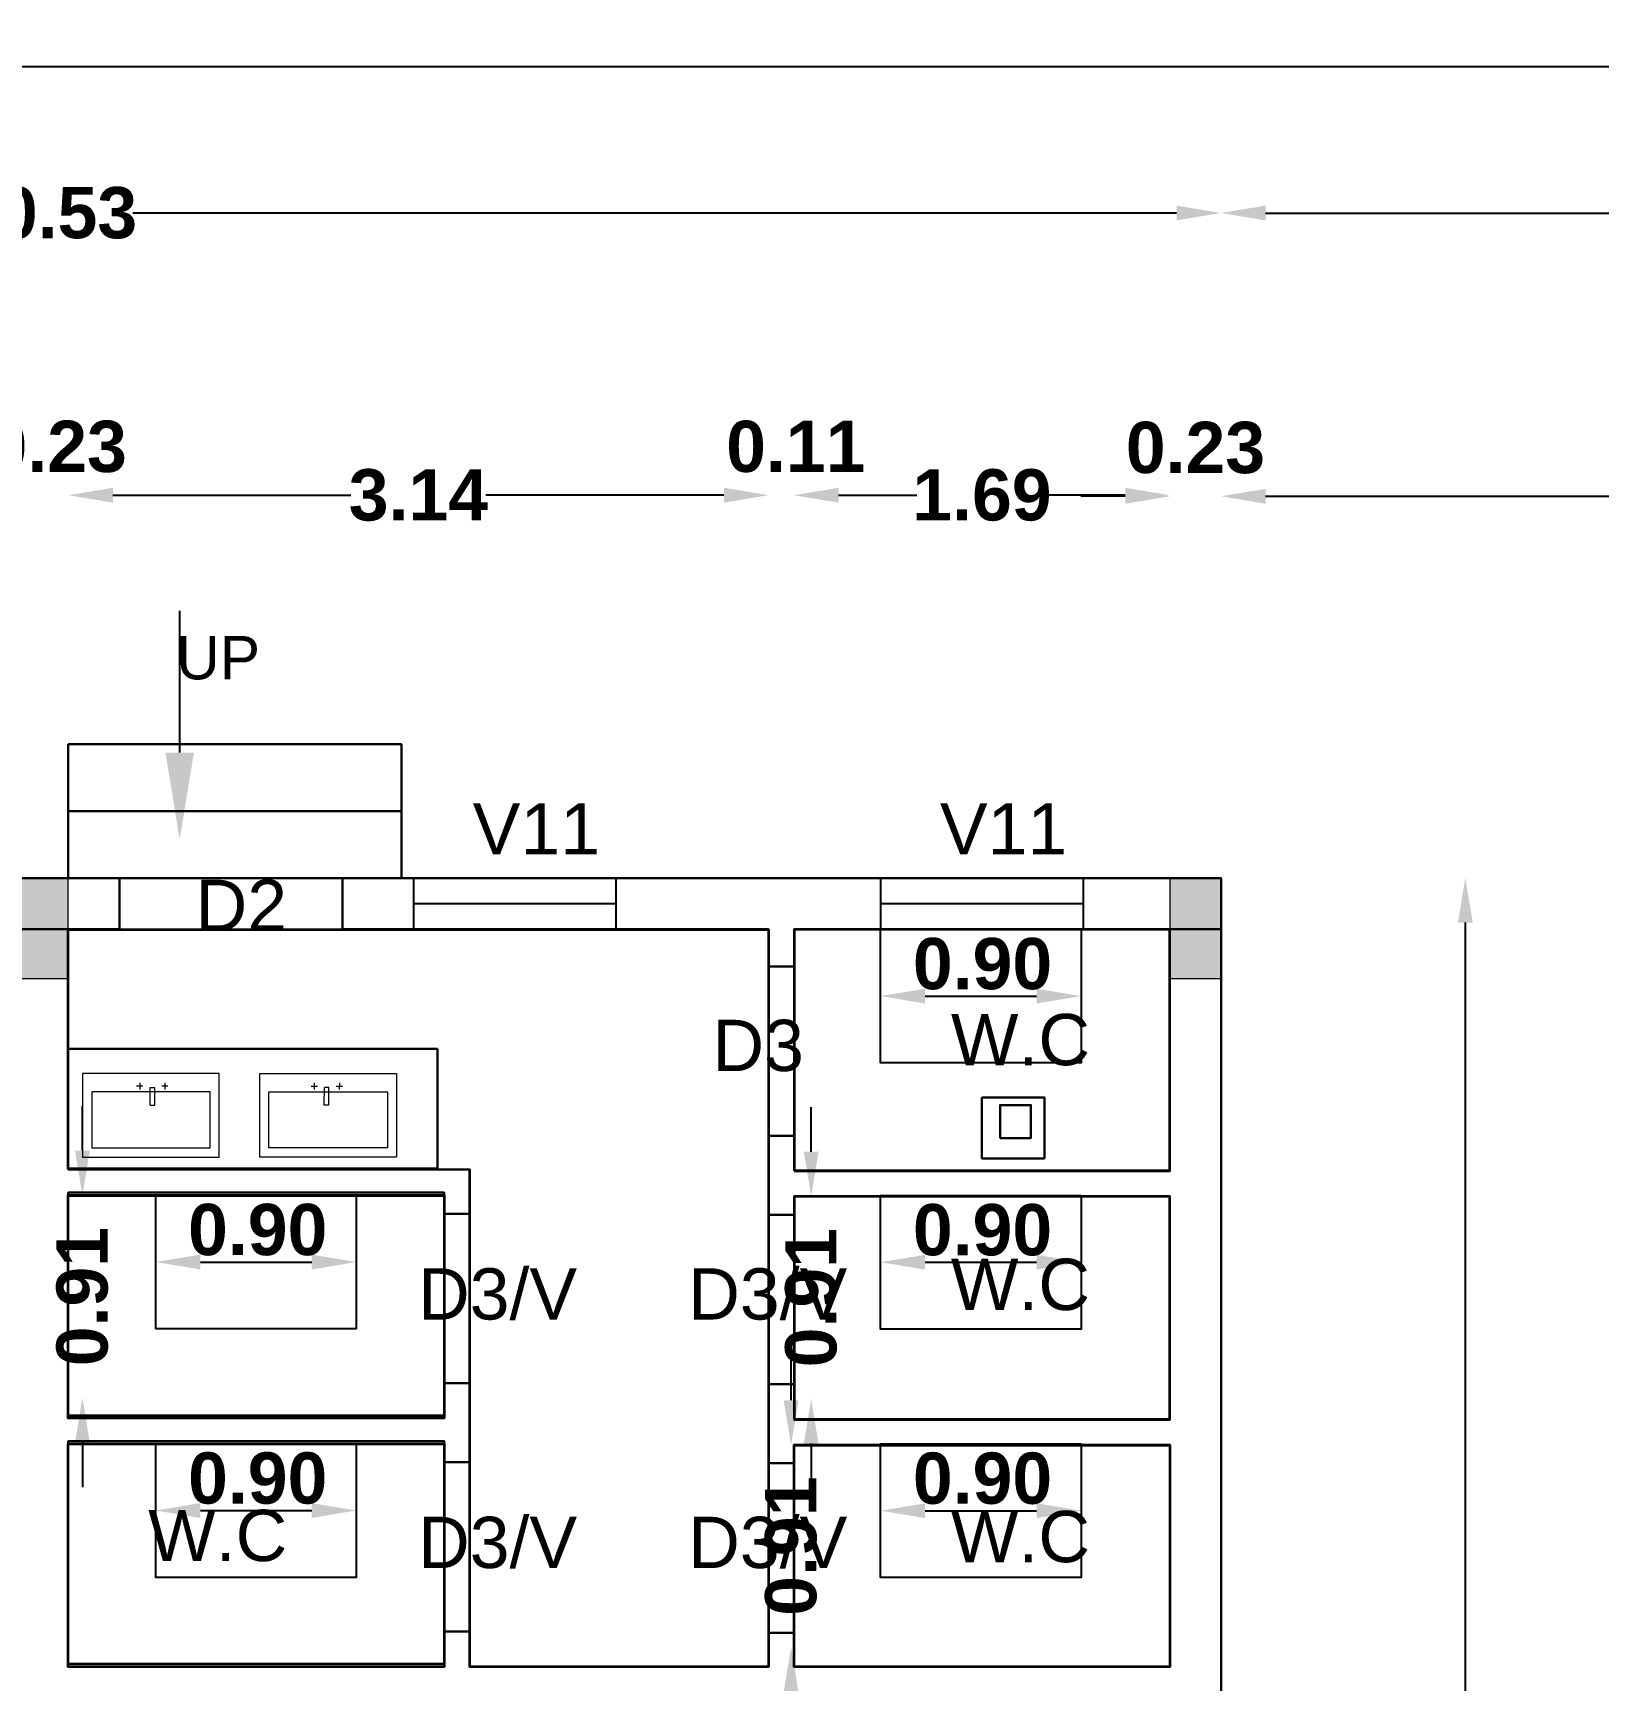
# Model space of a CAD drawing. Header units: metres. Extents: x 515 to 706, y -4 to 163.
# Drawn here: x 531.07 to 538.1, y 114.48 to 121.88 of the extents above; entities that cross this region are included whole.
import ezdxf
from ezdxf import colors
from ezdxf.entities.mleader import LeaderData, LeaderLine
from ezdxf.math import Vec2, Vec3

# ---------------------------------------------------------------- set-up
doc = ezdxf.new("R2010")
doc.units = ezdxf.units.M
doc.header["$MEASUREMENT"] = 0
for name, color, linetype, lineweight in [('BLK_1_FLR_0_BLT_UP_AREA', 140, 'Continuous', 30), ('BLK_1_FLR_0_CARPET_AREA', 14, 'Continuous', 30), ('BLK_1_FLR_0_WASH', 4, 'Continuous', 30), ('BLK_1_FLR_0_WATER_CLOSET', 4, 'Continuous', 30), ('BLK_3_FLR_0_WATER_CLOSET', 3, 'Continuous', 30), ('BLK_4_FLR_0_WATER_CLOSET', 4, 'Continuous', 30), ('furniture', 253, 'Continuous', 15)]:
    doc.layers.add(name, color=color, linetype=linetype, lineweight=lineweight)
doc.layers.add('TOILET_VENTILATION', color=6, linetype='Continuous')
doc.styles.add('PDF Swiss721BT-RomanCondensed', font='arial.ttf')
doc.styles.add('working', font='arialbd.ttf', dxfattribs={"height": 0.23})
doc.dimstyles.new('new model', dxfattribs={"dimtxt": 0.23, "dimasz": 0.2, "dimexe": 0.1, "dimexo": 0.1, "dimgap": 0, "dimtad": 0, "dimzin": 1, "dimdsep": 46, "dimtxsty": 'working', "dimcen": 0.09, "dimse1": 1, "dimse2": 1, "dimclrd": 256, "dimclrt": 256, "dimadec": 1, "dimazin": 0, "dimtfac": 1, "dimtofl": 0, "dimtmove": 0, "dimatfit": 3, "dimfxl": 0, "dimtolj": 1, "dimtzin": 0, "dimlwd": -1, "dimlwe": -1, "dimarcsym": 0})

# ---------------------------------------------------------------- blocks, each defined once
blk = doc.blocks.new('*D96')
at = {"layer": 'Defpoints', "color": 0, "lineweight": 40}
for p in [(534.5634, 116.6557), (534.742, 116.6557), (534.742, 115.7457)]:
    blk.add_point(p, dxfattribs=at)
at = {"layer": 'TOILET_VENTILATION'}
for p, q in [((534.5634, 116.8557), (534.5634, 117.0557)), ((534.5634, 115.5457), (534.5634, 115.3457))]:
    blk.add_line(p, q, dxfattribs=at)
at = {"layer": 'TOILET_VENTILATION', "lineweight": 40}
for points in [[(534.5301, 116.8557), (534.5967, 116.8557), (534.5634, 116.6557)], [(534.5301, 115.5457), (534.5967, 115.5457), (534.5634, 115.7457)]]:
    blk.add_solid(points, dxfattribs=at)
at = {"layer": 'TOILET_VENTILATION', "insert": (534.5634, 116.2007), "char_height": 0.23, "attachment_point": 5, "rotation": 90, "style": 'working'}
blk.add_mtext('\\A1;0.91', dxfattribs=at)
blk = doc.blocks.new('*D97')
at = {"layer": 'Defpoints', "color": 0, "lineweight": 40}
for p in [(531.2922, 116.6606), (531.4707, 116.6606), (531.4707, 115.7506)]:
    blk.add_point(p, dxfattribs=at)
at = {"layer": 'TOILET_VENTILATION'}
for p, q in [((531.2922, 116.8606), (531.2922, 117.0606)), ((531.2922, 115.5506), (531.2922, 115.3506))]:
    blk.add_line(p, q, dxfattribs=at)
at = {"layer": 'TOILET_VENTILATION', "lineweight": 40}
for points in [[(531.2589, 116.8606), (531.3255, 116.8606), (531.2922, 116.6606)], [(531.2589, 115.5506), (531.3255, 115.5506), (531.2922, 115.7506)]]:
    blk.add_solid(points, dxfattribs=at)
at = {"layer": 'TOILET_VENTILATION', "insert": (531.2922, 116.2056), "char_height": 0.23, "attachment_point": 5, "rotation": 90, "style": 'working'}
blk.add_mtext('\\A1;0.91', dxfattribs=at)
blk = doc.blocks.new('*D98')
at = {"layer": 'Defpoints', "color": 0, "lineweight": 40}
for p in [(534.4731, 115.5407), (534.6517, 115.5407), (534.6517, 114.6307)]:
    blk.add_point(p, dxfattribs=at)
at = {"layer": 'TOILET_VENTILATION'}
for p, q in [((534.4731, 115.7407), (534.4731, 115.9407)), ((534.4731, 114.4307), (534.4731, 114.2307))]:
    blk.add_line(p, q, dxfattribs=at)
at = {"layer": 'TOILET_VENTILATION', "lineweight": 40}
for points in [[(534.4398, 115.7407), (534.5065, 115.7407), (534.4731, 115.5407)], [(534.4398, 114.4307), (534.5065, 114.4307), (534.4731, 114.6307)]]:
    blk.add_solid(points, dxfattribs=at)
at = {"layer": 'TOILET_VENTILATION', "insert": (534.4731, 115.0857), "char_height": 0.23, "attachment_point": 5, "rotation": 90, "style": 'working'}
blk.add_mtext('\\A1;0.91', dxfattribs=at)
blk = doc.blocks.new('*D110')
at = {"layer": 'Defpoints', "color": 0, "lineweight": 40}
for p in [(534.875, 117.8538), (535.775, 117.8538), (535.775, 117.5538)]:
    blk.add_point(p, dxfattribs=at)
at = {"layer": 'TOILET_VENTILATION'}
blk.add_line((535.075, 117.5538), (535.575, 117.5538), dxfattribs=at)
at = {"layer": 'TOILET_VENTILATION', "lineweight": 40}
for points in [[(535.075, 117.5871), (535.075, 117.5205), (534.875, 117.5538)], [(535.575, 117.5871), (535.575, 117.5205), (535.775, 117.5538)]]:
    blk.add_solid(points, dxfattribs=at)
at = {"layer": 'TOILET_VENTILATION', "insert": (535.3325, 117.6981), "char_height": 0.23, "attachment_point": 5, "style": 'working'}
blk.add_mtext('\\A1;0.90', dxfattribs=at)
blk = doc.blocks.new('*D484')
for p, q in [((535.9733, 119.7966), (535.7733, 119.7966)), ((536.6033, 119.7966), (536.8033, 119.7966))]:
    blk.add_line(p, q)
at = {"lineweight": 40}
for points in [[(535.9733, 119.8299), (535.9733, 119.7632), (536.1733, 119.7966)], [(536.6033, 119.8299), (536.6033, 119.7632), (536.4033, 119.7966)]]:
    blk.add_solid(points, dxfattribs=at)
at = {"layer": 'Defpoints', "color": 0, "lineweight": 40}
for p in [(536.4033, 119.7966), (536.4033, 118.0824), (536.1733, 117.8524)]:
    blk.add_point(p, dxfattribs=at)
at = {"lineweight": 30, "insert": (536.2883, 120.014), "char_height": 0.23, "attachment_point": 5, "style": 'working'}
blk.add_mtext('\\A1;0.23', dxfattribs=at)
blk = doc.blocks.new('*D485')
for p, q in [((536.6033, 119.7966), (543.0922, 119.7966)), ((550.3499, 119.7966), (543.8611, 119.7966))]:
    blk.add_line(p, q)
at = {"lineweight": 40}
for points in [[(536.6033, 119.8299), (536.6033, 119.7632), (536.4033, 119.7966)], [(550.3499, 119.8299), (550.3499, 119.7632), (550.5499, 119.7966)]]:
    blk.add_solid(points, dxfattribs=at)
at = {"layer": 'Defpoints', "color": 0, "lineweight": 40}
for p in [(550.5499, 119.7966), (536.4033, 118.0824), (550.5499, 109.0407)]:
    blk.add_point(p, dxfattribs=at)
at = {"lineweight": 30, "insert": (543.4766, 119.7966), "char_height": 0.23, "attachment_point": 5, "style": 'working'}
blk.add_mtext('\\A1;14.15', dxfattribs=at)
blk = doc.blocks.new('*D488')
for p, q in [((526.0687, 121.0677), (530.7536, 121.0677)), ((536.2033, 121.0677), (531.5184, 121.0677))]:
    blk.add_line(p, q)
at = {"lineweight": 40}
for points in [[(526.0687, 121.101), (526.0687, 121.0344), (525.8687, 121.0677)], [(536.2033, 121.101), (536.2033, 121.0344), (536.4033, 121.0677)]]:
    blk.add_solid(points, dxfattribs=at)
at = {"layer": 'Defpoints', "color": 0, "lineweight": 40}
for p in [(525.8687, 121.0677), (525.8687, 119.1057), (536.4033, 119.1044)]:
    blk.add_point(p, dxfattribs=at)
at = {"lineweight": 30, "insert": (531.136, 121.0677), "char_height": 0.23, "attachment_point": 5, "style": 'working'}
blk.add_mtext('\\A1;10.53', dxfattribs=at)
blk = doc.blocks.new('sfdfds')
at = {"lineweight": 15}
h = blk.add_hatch(color=1, dxfattribs=at)
h.dxf.hatch_style = 1
h.paths.add_polyline_path([(788.142, -179.8212), (788.5923, -179.8212), (788.5923, -179.5912), (788.142, -179.5912)])
at = {"color": 1, "lineweight": 15}
blk.add_lwpolyline([(788.142, -179.8212), (788.5923, -179.8212), (788.5923, -179.5912), (788.142, -179.5912)], close=True, dxfattribs=at)
blk = doc.blocks.new('*D513')
for p, q in [((536.6033, 121.0677), (543.0876, 121.0677)), ((550.3432, 121.0677), (543.8589, 121.0677))]:
    blk.add_line(p, q)
at = {"lineweight": 40}
for points in [[(536.6033, 121.101), (536.6033, 121.0344), (536.4033, 121.0677)], [(550.3432, 121.101), (550.3432, 121.0344), (550.5432, 121.0677)]]:
    blk.add_solid(points, dxfattribs=at)
at = {"layer": 'Defpoints', "color": 0, "lineweight": 40}
for p in [(550.5432, 121.0677), (536.4033, 109.0409), (550.5432, 109.0409)]:
    blk.add_point(p, dxfattribs=at)
at = {"lineweight": 30, "insert": (543.4732, 121.0677), "char_height": 0.23, "attachment_point": 5, "style": 'working'}
blk.add_mtext('\\A1;14.14', dxfattribs=at)
blk = doc.blocks.new('zw$B53F')
at = {"layer": 'furniture', "ltscale": 0.5}
for p, q in [((25.7, 17.98), (0, 15.69)), ((0, 15.69), (1.4, 0)), ((27.09, 2.29), (25.7, 17.98)), ((24.29, 14.4), (2.02, 12.42)), ((11.55, 14.34), (10.37, 14.23)), ((10.9, 14.92), (11.02, 13.65)), ((12.95, 14.23), (13.8, 14.3)), ((13.24, 10.9), (12.95, 14.23)), ((14.1, 10.98), (13.8, 14.3)), ((16.26, 14.76), (15.09, 14.65)), ((15.62, 15.34), (15.73, 14.06)), ((25.23, 3.84), (24.29, 14.4)), ((2.02, 12.42), (2.95, 1.86)), ((13.24, 10.9), (14.1, 10.98)), ((2.95, 1.86), (25.23, 3.84)), ((1.4, 0), (27.09, 2.29))]:
    blk.add_line(p, q, dxfattribs=at)
blk = doc.blocks.new('*D535')
for p, q in [((530.7989, 119.8014), (530.5989, 119.8014)), ((531.4289, 119.8014), (531.6289, 119.8014))]:
    blk.add_line(p, q)
at = {"lineweight": 40}
for points in [[(530.7989, 119.8348), (530.7989, 119.7681), (530.9989, 119.8014)], [(531.4289, 119.8348), (531.4289, 119.7681), (531.2289, 119.8014)]]:
    blk.add_solid(points, dxfattribs=at)
at = {"layer": 'Defpoints', "color": 0, "lineweight": 40}
for p in [(531.2289, 119.8014), (530.9989, 118.6554), (531.2289, 118.6554)]:
    blk.add_point(p, dxfattribs=at)
at = {"lineweight": 30, "insert": (531.1791, 120.0189), "char_height": 0.23, "attachment_point": 5, "style": 'working'}
blk.add_mtext('\\A1;0.23', dxfattribs=at)
blk = doc.blocks.new('*D536')
for p, q in [((531.4289, 119.8014), (532.4973, 119.8014)), ((534.1716, 119.8014), (533.1032, 119.8014))]:
    blk.add_line(p, q)
at = {"lineweight": 40}
for points in [[(531.4289, 119.8348), (531.4289, 119.7681), (531.2289, 119.8014)], [(534.1716, 119.8348), (534.1716, 119.7681), (534.3716, 119.8014)]]:
    blk.add_solid(points, dxfattribs=at)
at = {"layer": 'Defpoints', "color": 0, "lineweight": 40}
for p in [(534.3716, 119.8014), (534.3716, 118.8758), (531.2289, 118.6554)]:
    blk.add_point(p, dxfattribs=at)
at = {"lineweight": 30, "insert": (532.8003, 119.8014), "char_height": 0.23, "attachment_point": 5, "style": 'working'}
blk.add_mtext('\\A1;3.14', dxfattribs=at)
blk = doc.blocks.new('*D537')
for p, q in [((534.1716, 119.8014), (533.9716, 119.8014)), ((534.6866, 119.8014), (534.8866, 119.8014))]:
    blk.add_line(p, q)
at = {"lineweight": 40}
for points in [[(534.1716, 119.8348), (534.1716, 119.7681), (534.3716, 119.8014)], [(534.6866, 119.8348), (534.6866, 119.7681), (534.4866, 119.8014)]]:
    blk.add_solid(points, dxfattribs=at)
at = {"layer": 'Defpoints', "color": 0, "lineweight": 40}
for p in [(534.4866, 119.8014), (534.3716, 118.8758), (534.4866, 118.8758)]:
    blk.add_point(p, dxfattribs=at)
at = {"lineweight": 30, "insert": (534.4944, 120.0189), "char_height": 0.23, "attachment_point": 5, "style": 'working'}
blk.add_mtext('\\A1;0.11', dxfattribs=at)
blk = doc.blocks.new('*D538')
for p, q in [((534.6866, 119.8014), (535.0374, 119.8014)), ((535.9732, 119.8014), (535.6224, 119.8014))]:
    blk.add_line(p, q)
at = {"lineweight": 40}
for points in [[(534.6866, 119.8348), (534.6866, 119.7681), (534.4866, 119.8014)], [(535.9732, 119.8348), (535.9732, 119.7681), (536.1732, 119.8014)]]:
    blk.add_solid(points, dxfattribs=at)
at = {"layer": 'Defpoints', "color": 0, "lineweight": 40}
for p in [(536.1732, 119.8014), (534.4866, 118.8758), (536.1732, 118.8806)]:
    blk.add_point(p, dxfattribs=at)
at = {"lineweight": 30, "insert": (535.3299, 119.8014), "char_height": 0.23, "attachment_point": 5, "style": 'working'}
blk.add_mtext('\\A1;1.69', dxfattribs=at)
blk = doc.blocks.new('*D539')
for p, q in [((524.3356, 121.7247), (539.3306, 121.7247)), ((555.1032, 121.7247), (540.1083, 121.7247))]:
    blk.add_line(p, q)
at = {"lineweight": 40}
for points in [[(524.3356, 121.7581), (524.3356, 121.6914), (524.1356, 121.7247)], [(555.1032, 121.7581), (555.1032, 121.6914), (555.3032, 121.7247)]]:
    blk.add_solid(points, dxfattribs=at)
at = {"layer": 'Defpoints', "color": 0, "lineweight": 40}
for p in [(555.3032, 121.7247), (524.1356, 121.0677), (555.3032, 121.0677)]:
    blk.add_point(p, dxfattribs=at)
at = {"lineweight": 30, "insert": (539.7194, 121.7247), "char_height": 0.23, "attachment_point": 5, "style": 'working'}
blk.add_mtext('\\A1;31.17', dxfattribs=at)
blk = doc.blocks.new('*D777')
for p, q in [((537.4996, 117.8838), (537.4996, 113.4349)), ((537.4996, 108.2189), (537.4996, 112.6678))]:
    blk.add_line(p, q)
at = {"lineweight": 40}
for points in [[(537.4663, 117.8838), (537.533, 117.8838), (537.4996, 118.0838)], [(537.4663, 108.2189), (537.533, 108.2189), (537.4996, 108.0189)]]:
    blk.add_solid(points, dxfattribs=at)
at = {"layer": 'Defpoints', "color": 0, "lineweight": 40}
for p in [(536.4032, 118.0838), (536.4033, 108.0189), (537.4996, 108.0189)]:
    blk.add_point(p, dxfattribs=at)
at = {"lineweight": 30, "insert": (537.4996, 113.0514), "char_height": 0.23, "attachment_point": 5, "rotation": 90, "style": 'working'}
blk.add_mtext('\\A1;10.06', dxfattribs=at)
blk = doc.blocks.new('*D898')
at = {"layer": 'Defpoints', "color": 0, "lineweight": 40}
for p in [(534.875, 116.6598), (535.775, 116.6598), (535.775, 116.3598)]:
    blk.add_point(p, dxfattribs=at)
at = {"layer": 'TOILET_VENTILATION'}
blk.add_line((535.075, 116.3598), (535.575, 116.3598), dxfattribs=at)
at = {"layer": 'TOILET_VENTILATION', "lineweight": 40}
for points in [[(535.075, 116.3931), (535.075, 116.3265), (534.875, 116.3598)], [(535.575, 116.3931), (535.575, 116.3265), (535.775, 116.3598)]]:
    blk.add_solid(points, dxfattribs=at)
at = {"layer": 'TOILET_VENTILATION', "insert": (535.3325, 116.5041), "char_height": 0.23, "attachment_point": 5, "style": 'working'}
blk.add_mtext('\\A1;0.90', dxfattribs=at)
blk = doc.blocks.new('*D899')
at = {"layer": 'Defpoints', "color": 0, "lineweight": 40}
for p in [(534.875, 115.5448), (535.775, 115.5448), (535.775, 115.2448)]:
    blk.add_point(p, dxfattribs=at)
at = {"layer": 'TOILET_VENTILATION'}
blk.add_line((535.075, 115.2448), (535.575, 115.2448), dxfattribs=at)
at = {"layer": 'TOILET_VENTILATION', "lineweight": 40}
for points in [[(535.075, 115.2781), (535.075, 115.2115), (534.875, 115.2448)], [(535.575, 115.2781), (535.575, 115.2115), (535.775, 115.2448)]]:
    blk.add_solid(points, dxfattribs=at)
at = {"layer": 'TOILET_VENTILATION', "insert": (535.3325, 115.3891), "char_height": 0.23, "attachment_point": 5, "style": 'working'}
blk.add_mtext('\\A1;0.90', dxfattribs=at)
blk = doc.blocks.new('*D900')
at = {"layer": 'Defpoints', "color": 0, "lineweight": 40}
for p in [(531.6216, 116.6606), (532.5216, 116.6606), (532.5216, 116.3606)]:
    blk.add_point(p, dxfattribs=at)
at = {"layer": 'TOILET_VENTILATION'}
blk.add_line((531.8216, 116.3606), (532.3216, 116.3606), dxfattribs=at)
at = {"layer": 'TOILET_VENTILATION', "lineweight": 40}
for points in [[(531.8216, 116.3939), (531.8216, 116.3273), (531.6216, 116.3606)], [(532.3216, 116.3939), (532.3216, 116.3273), (532.5216, 116.3606)]]:
    blk.add_solid(points, dxfattribs=at)
at = {"layer": 'TOILET_VENTILATION', "insert": (532.0791, 116.5049), "char_height": 0.23, "attachment_point": 5, "style": 'working'}
blk.add_mtext('\\A1;0.90', dxfattribs=at)
blk = doc.blocks.new('*D901')
at = {"layer": 'Defpoints', "color": 0, "lineweight": 40}
for p in [(531.6216, 115.5456), (532.5216, 115.5456), (532.5216, 115.2456)]:
    blk.add_point(p, dxfattribs=at)
at = {"layer": 'TOILET_VENTILATION'}
blk.add_line((531.8216, 115.2456), (532.3216, 115.2456), dxfattribs=at)
at = {"layer": 'TOILET_VENTILATION', "lineweight": 40}
for points in [[(531.8216, 115.2789), (531.8216, 115.2123), (531.6216, 115.2456)], [(532.3216, 115.2789), (532.3216, 115.2123), (532.5216, 115.2456)]]:
    blk.add_solid(points, dxfattribs=at)
at = {"layer": 'TOILET_VENTILATION', "insert": (532.0791, 115.3899), "char_height": 0.23, "attachment_point": 5, "style": 'working'}
blk.add_mtext('\\A1;0.90', dxfattribs=at)

msp = doc.modelspace()

# ---------------------------------------------------------------- linework, layer by layer
at = {"lineweight": 30}
for p, q in [((532.72435, 118.38378), (531.22891, 118.38378)), ((527.32879, 118.08376), (531.45891, 118.08377)), ((527.32879, 118.08376), (531.22891, 118.08377)), ((531.45891, 117.85377), (531.45891, 118.08377)), ((532.45891, 118.08378), (536.40317, 118.0838)), ((532.45891, 118.08378), (536.17317, 118.0838)), ((532.45891, 117.85376), (532.45891, 118.08378)), ((536.4033, 118.08241), (536.40332, 108.01891)), ((529.31226, 117.85376), (531.45891, 117.85377)), ((531.22891, 117.85377), (531.22891, 116.77561)), ((532.45891, 117.85378), (534.37164, 117.85379)), ((533.37151, 117.85378), (534.37164, 117.85379)), ((534.37164, 117.6874), (534.37164, 117.85379)), ((534.48664, 117.85379), (536.40317, 117.8538)), ((534.48664, 117.85379), (536.17317, 117.85379)), ((536.1733, 117.85379), (536.1733, 116.77073)), ((533.03058, 116.77561), (531.22891, 116.77561)), ((534.48664, 116.77073), (536.1733, 116.77073)), ((532.91558, 116.66061), (531.22891, 116.66061)), ((531.22891, 116.66061), (531.22891, 115.66061)), ((534.48664, 116.65573), (536.1733, 116.65573)), ((536.1733, 116.65573), (536.1733, 115.65573)), ((532.91558, 115.66061), (531.22891, 115.66061)), ((534.48664, 115.65573), (536.1733, 115.65573)), ((532.91558, 115.54561), (531.22891, 115.54561)), ((531.22891, 115.54561), (531.22891, 114.54561)), ((534.48664, 115.54073), (536.17331, 115.54073)), ((536.17331, 115.54073), (536.17331, 114.54561)), ((532.91558, 114.54561), (531.22891, 114.54561)), ((534.37164, 114.54561), (533.03058, 114.54561)), ((536.17331, 114.54561), (534.48664, 114.54561))]:
    msp.add_line(p, q, dxfattribs=at)
at = {"lineweight": 30, "ltscale": 0.125}
for p, q in [((535.52994, 118.08374), (535.52994, 118.08374)), ((534.48664, 117.6874), (534.48664, 117.85379)), ((534.37164, 117.6874), (534.48664, 117.6874)), ((534.37164, 116.9274), (534.48664, 116.9274)), ((534.37164, 116.9274), (534.37164, 116.5724)), ((534.48664, 116.9274), (534.48664, 116.77073)), ((533.03058, 116.77561), (533.03058, 116.57727)), ((532.91558, 116.57727), (532.91558, 116.66061)), ((534.48664, 116.5724), (534.48664, 116.65573)), ((533.03058, 116.57727), (532.91558, 116.57727)), ((534.37164, 116.5724), (534.48664, 116.5724)), ((533.03058, 115.81727), (532.91558, 115.81727)), ((532.91558, 115.81727), (532.91558, 115.66061)), ((533.03058, 115.81727), (533.03058, 115.46227)), ((534.37164, 115.8124), (534.48664, 115.8124)), ((534.37164, 115.8124), (534.37164, 115.4574)), ((534.48664, 115.8124), (534.48664, 115.65573)), ((532.91558, 115.46227), (532.91558, 115.54561)), ((534.48664, 115.4574), (534.48664, 115.54073)), ((533.03058, 115.46227), (532.91558, 115.46227)), ((534.37164, 115.4574), (534.48664, 115.4574)), ((533.03058, 114.70227), (532.91558, 114.70227)), ((532.91558, 114.70227), (532.91558, 114.54561)), ((533.03058, 114.70227), (533.03058, 114.54561)), ((534.37164, 114.6974), (534.48664, 114.6974)), ((534.37164, 114.6974), (534.37164, 114.54561)), ((534.48664, 114.6974), (534.48664, 114.54561))]:
    msp.add_line(p, q, dxfattribs=at)
for p, q in [((532.77783, 117.96878), (533.68783, 117.96878)), ((534.87498, 117.96879), (535.78498, 117.96879))]:
    msp.add_line(p, q)
at = {"lineweight": 30}
for points in [[(531.22891, 118.08377), (532.72435, 118.08377), (532.72435, 118.68378), (531.22891, 118.68378)], [(531.22891, 117.31714), (532.88545, 117.31714), (532.88545, 116.78047), (531.22891, 116.78047)]]:
    msp.add_lwpolyline(points, close=True, dxfattribs=at)
for points in [[(532.77783, 118.08378), (532.77783, 117.85378), (533.68783, 117.85378), (533.68783, 118.08378)], [(534.87498, 118.08378), (534.87498, 117.85379), (535.78498, 117.85379), (535.78498, 118.08378)]]:
    msp.add_lwpolyline(points, close=True)
at = {"layer": 'BLK_1_FLR_0_BLT_UP_AREA', "color": 56}
msp.add_lwpolyline([(555.30325, 112.54876), (555.30321, 93.56851), (550.65326, 93.56849), (524.13549, 93.56847), (524.13553, 106.13469), (525.86866, 106.13469), (525.86869, 118.0837), (536.4033, 118.0837), (536.40327, 108.01886), (550.54318, 108.01875), (550.54316, 112.54875)], close=True, dxfattribs=at)
at = {"layer": 'BLK_1_FLR_0_CARPET_AREA', "color": 56, "lineweight": 35}
for points in [[(531.22881, 117.85248), (534.37153, 117.85249), (534.37153, 114.54431), (533.03047, 114.54431), (533.03047, 116.77431), (531.22881, 116.77918)], [(534.48653, 116.76943), (536.17307, 116.76943), (536.17306, 117.8525), (534.48653, 117.85249)], [(531.22881, 116.65931), (532.91547, 116.65931), (532.91547, 115.65931), (531.22881, 115.65931)], [(534.48653, 115.65443), (536.17312, 115.65443), (536.17312, 116.65443), (534.48653, 116.65443)], [(531.22873, 115.54431), (532.91547, 115.54431), (532.91547, 114.54431), (531.22873, 114.54431)], [(534.48645, 115.53943), (536.17312, 115.53943), (536.17312, 114.54431), (534.48645, 114.54431)]]:
    msp.add_lwpolyline(points, close=True, dxfattribs=at)
at = {"layer": 'BLK_1_FLR_0_WASH', "color": 55, "lineweight": 30}
msp.add_lwpolyline([(535.32988, 117.09945), (535.61011, 117.09945), (535.61011, 116.82548), (535.32988, 116.82548)], close=True, dxfattribs=at)
at = {"layer": 'BLK_1_FLR_0_WASH', "color": 60, "lineweight": 30}
msp.add_lwpolyline([(535.41119, 116.91661), (535.5492, 116.91618), (535.54966, 117.0647), (535.41165, 117.06513)], close=True, dxfattribs=at)
at = {"layer": 'BLK_1_FLR_0_WATER_CLOSET', "color": 2, "lineweight": 30}
msp.add_lwpolyline([(534.48655, 116.77068), (536.17321, 116.77068), (536.17321, 117.85236), (534.48655, 117.85236)], close=True, dxfattribs=at)
at = {"layer": 'BLK_3_FLR_0_WATER_CLOSET', "color": 2, "lineweight": 30}
for points in [[(531.2289, 115.67243), (532.91556, 115.67243), (532.91556, 116.67243), (531.2289, 116.67243)], [(531.2289, 114.55743), (532.91556, 114.55743), (532.91556, 115.55743), (531.2289, 115.55743)]]:
    msp.add_lwpolyline(points, close=True, dxfattribs=at)
at = {"layer": 'BLK_4_FLR_0_WATER_CLOSET', "color": 2, "lineweight": 30}
for points in [[(536.17331, 115.65573), (534.48664, 115.65573), (534.48664, 116.65573), (536.17331, 116.65573)], [(534.48664, 114.54561), (536.17331, 114.54561), (536.17331, 115.54073), (534.48664, 115.54073)]]:
    msp.add_lwpolyline(points, close=True, dxfattribs=at)
at = {"layer": 'TOILET_VENTILATION', "color": 6}
for points in [[(535.77498, 117.85379), (535.77498, 117.25379), (534.87498, 117.25379), (534.87498, 117.85379)], [(532.52164, 116.66061), (532.52164, 116.06061), (531.62164, 116.06061), (531.62164, 116.66061)], [(535.77498, 116.6598), (535.77498, 116.0598), (534.87498, 116.0598), (534.87498, 116.6598)], [(532.52164, 115.54561), (532.52164, 114.94561), (531.62164, 114.94561), (531.62164, 115.54561)], [(535.77498, 115.5448), (535.77498, 114.9448), (534.87498, 114.9448), (534.87498, 115.5448)]]:
    msp.add_lwpolyline(points, close=True, dxfattribs=at)

# ---------------------------------------------------------------- block references
at = {"lineweight": 30, "rotation": 270}
for p in [(710.82007, 906.22574), (715.99433, 906.22577)]:
    msp.add_blockref('sfdfds', p, dxfattribs=at)
at = {"lineweight": 30}
for p, xscale, yscale, zscale, rotation in [((531.2601, 116.83452), 0.0237721263803446, 0.0237721263803446, 0.0237721263803446, 354.9186840681141), ((532.73502, 116.83452), -0.0237721263803445, 0.0237721263803445, 0.0237721263803445, 5.081315932910746)]:
    msp.add_blockref('zw$B53F', p, dxfattribs=dict(at, xscale=xscale, yscale=yscale, zscale=zscale, rotation=rotation))

# ---------------------------------------------------------------- texts
at = {"lineweight": 30, "insert": (532.08997, 119.16967), "char_height": 0.194451, "attachment_point": 3, "style": 'PDF Swiss721BT-RomanCondensed'}
msp.add_mtext_dynamic_manual_height_columns('UP', width=0.0527571, gutter_width=1.15, heights=[0], dxfattribs=at)
at = {"lineweight": 30, "ltscale": 0.125, "char_height": 0.23, "style": 'PDF Swiss721BT-RomanCondensed'}
for s, width, insert, attachment_point in [('V11', 0.0527571, (533.04388, 118.41938), 1), ('V11', 0.0527571, (535.14102, 118.41938), 1), ('D2', 0.0527571, (531.80012, 118.07605), 1), ('D3', 0.0527571, (534.53069, 117.44767), 3), ('W.C', 0.23, (535.81494, 117.47384), 3), ('D3/V', 0.0527571, (532.79862, 116.33267), 1), ('D3/V', 0.0527571, (534.72547, 116.33267), 3), ('W.C', 0.23, (535.81494, 116.37528), 3), ('W.C', 0.23, (531.58727, 115.24871), 1), ('D3/V', 0.23, (532.79862, 115.21767), 1), ('D3/V', 0.0527571, (534.72547, 115.21767), 3), ('W.C', 0.23, (535.81494, 115.24384), 3)]:
    msp.add_mtext_dynamic_manual_height_columns(s, width=width, gutter_width=1.15, heights=[0], dxfattribs=dict(at, insert=insert, attachment_point=attachment_point))

# ---------------------------------------------------------------- dimensions: what is measured, and where the dimension line sits
at = {"lineweight": 30}
for base, p1, p2, override, picture, middle in [((555.30321, 121.72474), (524.13561, 121.0677), (555.30321, 121.06769), {"dimpost": '\\X'}, '*D539', (539.71941, 121.72474)), ((525.86869, 121.06769), (536.40329, 119.10438), (525.86869, 119.10572), {"dimpost": '\\X'}, '*D488', (531.13599, 121.06769)), ((531.2289, 119.80144), (530.99891, 118.65542), (531.2289, 118.65542), {"dimpost": '\\X', "dimtmove": 1}, '*D535', (531.17913, 120.01887)), ((534.486627, 119.801437), (534.371628, 118.875761), (534.486627, 118.875761), {"dimpost": '\\X', "dimtmove": 1}, '*D537', (534.494357, 120.018869)), ((536.4033, 119.79656), (536.17329, 117.85241), (536.4033, 118.08241), {"dimpost": '\\X', "dimtmove": 2}, '*D484', (536.2883, 120.01399)), ((534.37163, 119.80144), (531.2289, 118.65542), (534.37163, 118.87576), {"dimpost": '\\X', "dimtmove": 1}, '*D536', (532.80027, 119.80144)), ((536.17316, 119.80144), (534.48663, 118.87576), (536.17316, 118.8806), {"dimpost": '\\X', "dimtmove": 1}, '*D538', (535.3299, 119.80144)), ((550.54994, 119.79656), (536.40329, 118.08241), (550.54994, 109.04072), {"dimpost": '\\X', "dimtmove": 2}, '*D485', (543.47661, 119.79656))]:
    dim = msp.add_linear_dim(base=base, p1=p1, p2=p2, dimstyle='new model', override=override, dxfattribs=at)
    dim.commit()
    dim.dimension.update_dxf_attribs({"geometry": picture, "text_midpoint": middle})
dim = msp.add_aligned_dim(p1=(536.40329, 109.04089), p2=(550.54319, 109.04089), distance=12.0268, dimstyle='new model', override={"dimpost": '\\X'}, dxfattribs=at)
dim.commit()
dim.dimension.update_dxf_attribs({"geometry": '*D513', "text_midpoint": (543.47324, 121.06769)})
dim = msp.add_linear_dim(base=(537.49964, 108.01891), p1=(536.40317, 118.0838), p2=(536.40332, 108.01891), angle=90, dimstyle='new model', override={"dimpost": '\\X'}, dxfattribs=at)
dim.commit()
dim.dimension.update_dxf_attribs({"geometry": '*D777', "text_midpoint": (537.49964, 113.05135)})
at = {"layer": 'TOILET_VENTILATION', "color": 6}
for base, p1, p2, picture, middle in [((535.77498, 117.55379), (534.87498, 117.85379), (535.77498, 117.85379), '*D110', (535.33249, 117.69812)), ((532.52164, 116.36061), (531.62164, 116.66061), (532.52164, 116.66061), '*D900', (532.07915, 116.50493)), ((535.77498, 116.3598), (534.87498, 116.6598), (535.77498, 116.6598), '*D898', (535.33249, 116.50413)), ((532.52164, 115.24561), (531.62164, 115.54561), (532.52164, 115.54561), '*D901', (532.07915, 115.38993)), ((535.77498, 115.2448), (534.87498, 115.5448), (535.77498, 115.5448), '*D899', (535.33249, 115.38913))]:
    dim = msp.add_linear_dim(base=base, p1=p1, p2=p2, angle=0, dimstyle='new model', override={"dimpost": '\\X', "dimtmove": 2}, dxfattribs=at)
    dim.commit()
    dim.dimension.update_dxf_attribs({"geometry": picture, "text_midpoint": middle, "dimtype": 161})
for p1, p2, picture, middle in [((531.47072, 115.75056), (531.47072, 116.66056), '*D97', (531.29218, 116.20556)), ((534.74195, 115.74568), (534.74195, 116.65568), '*D96', (534.56342, 116.20068)), ((534.65167, 114.63068), (534.65167, 115.54068), '*D98', (534.47314, 115.08568))]:
    dim = msp.add_aligned_dim(p1=p1, p2=p2, distance=0.17854, dimstyle='new model', override={"dimpost": '\\X', "dimtmove": 2}, dxfattribs=at)
    dim.commit()
    dim.dimension.update_dxf_attribs({"geometry": picture, "text_midpoint": middle})

# ---------------------------------------------------------------- leaders
at = {"lineweight": 30}
ml = msp.add_multileader_mtext('Standard', dxfattribs=at)
ml.set_content('', color=256)
ml.set_leader_properties()
ml.build(insert=Vec2(0, 0))
ml.multileader.update_dxf_attribs({"text_right_attachment_type": 6, "dogleg_length": 0.36, "arrow_head_size": 0.39})
ctx = ml.context
ctx.base_point, ctx.char_height, ctx.arrow_head_size, ctx.landing_gap_size, ctx.plane_origin, ctx.plane_x_axis, ctx.plane_y_axis = Vec3(531.8188, 119.37333), 0.18, 0.39, 0.09, Vec3(531.7288, 118.25663), Vec3(0, -1), Vec3(1, 0)
ctx.right_attachment, ctx.text_align_type = 6, 2
notes = []
notes.append((ctx, [(0, (1, 1, 0), (531.7288, 119.05612), (0, 1), 0.13721, [(0, [(531.7288, 118.25663)], 0, [])])]))
ctx.mtext.insert, ctx.mtext.text_direction, ctx.mtext.rotation, ctx.mtext.alignment, ctx.mtext.flow_direction = Vec3(531.9088, 119.28333), Vec3(0, -1), 4.712389, 3, 5
for ctx, leaders in notes:
    for number, flags, end, landing, length, lines in leaders:
        leader = LeaderData()
        leader.index, (leader.has_last_leader_line, leader.has_dogleg_vector, leader.attachment_direction) = number, flags
        leader.last_leader_point, leader.dogleg_vector, leader.dogleg_length = Vec3(end), Vec3(landing), length
        for number, points, colour, breaks in lines:
            line = LeaderLine()
            line.index, line.vertices, line.color, line.breaks = number, Vec3.list(points), colors.encode_raw_color(colour), breaks
            leader.lines.append(line)
        ctx.leaders.append(leader)

doc.saveas('drawing.dxf')
